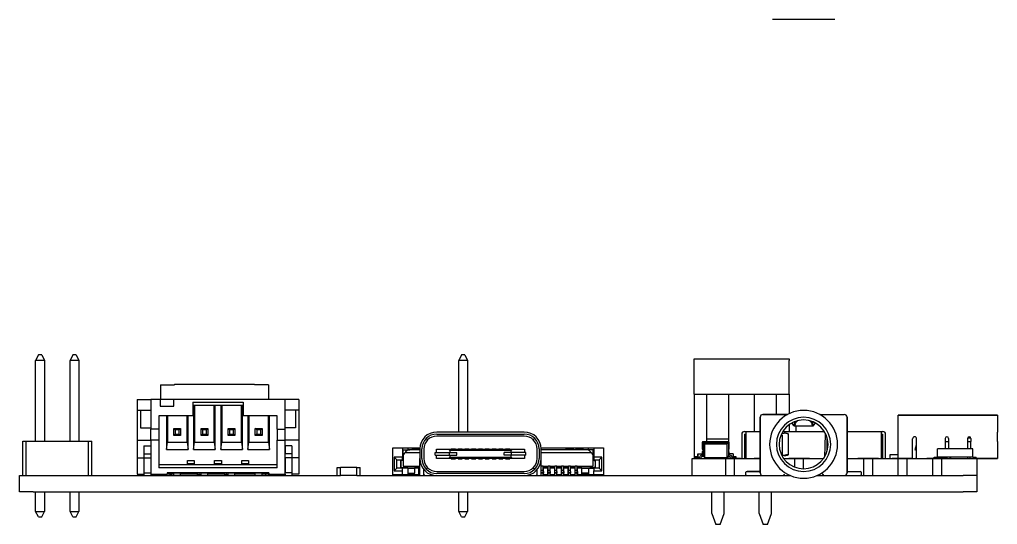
# Model space of a CAD drawing. Header units: millimetres. Extents: x 413 to 674, y 406 to 509.
# Drawn here: x 424.6 to 496.6, y 406.4 to 443.6 of the extents above; entities that cross this region are included whole.
import ezdxf

# ---------------------------------------------------------------- set-up
doc = ezdxf.new("R2010")
doc.units = ezdxf.units.MM

msp = doc.modelspace()

# ---------------------------------------------------------------- linework, layer by layer
for p, q in [((484.614, 443.635), (480.014, 443.635)), ((425.95, 418.929), (425.75, 418.529)), ((425.75, 412.579), (425.75, 418.529)), ((426.4, 418.529), (425.75, 418.529)), ((426.2, 418.929), (425.95, 418.929)), ((426.2, 418.929), (426.4, 418.529)), ((426.4, 418.529), (426.4, 412.579)), ((428.49, 418.929), (428.29, 418.529)), ((428.29, 412.579), (428.29, 418.529)), ((428.94, 418.529), (428.29, 418.529)), ((428.74, 418.929), (428.49, 418.929)), ((428.74, 418.929), (428.94, 418.529)), ((428.94, 418.529), (428.94, 412.579)), ((457.121, 418.929), (456.921, 418.529)), ((457.571, 418.529), (456.921, 418.529)), ((456.921, 413.249), (456.921, 418.529)), ((457.371, 418.929), (457.121, 418.929)), ((457.371, 418.929), (457.571, 418.529)), ((457.571, 418.529), (457.571, 413.249)), ((474.254, 418.639), (481.254, 418.639)), ((474.254, 418.51), (474.254, 418.639)), ((474.254, 418.639), (481.254, 418.639)), ((474.254, 416.039), (474.254, 418.51)), ((481.254, 418.639), (481.254, 418.51)), ((481.254, 416.039), (481.254, 418.51)), ((434.957, 416.714), (435.982, 416.714)), ((434.957, 416.714), (434.957, 415.649)), ((435.982, 416.764), (441.882, 416.764)), ((435.982, 416.764), (435.982, 416.714)), ((441.882, 416.764), (441.882, 416.714)), ((442.907, 416.714), (441.882, 416.714)), ((442.907, 416.714), (442.907, 415.649)), ((433.23, 415.649), (434.23, 415.649)), ((433.23, 415.649), (433.23, 414.849)), ((434.93, 415.649), (434.23, 415.649)), ((434.23, 415.649), (434.23, 413.449)), ((435.93, 415.649), (434.93, 415.649)), ((434.93, 415.649), (434.93, 415.149)), ((444.13, 415.649), (435.93, 415.649)), ((435.93, 415.149), (435.93, 415.649)), ((445.13, 415.649), (444.13, 415.649)), ((444.13, 413.449), (444.13, 415.649)), ((445.13, 415.649), (445.13, 414.849)), ((474.254, 416.039), (474.254, 411.289)), ((474.254, 416.039), (475.19, 416.039)), ((475.19, 416.039), (476.817, 416.039)), ((475.19, 412.539), (475.19, 416.039)), ((476.817, 416.039), (478.69, 416.039)), ((476.817, 412.484), (476.817, 416.039)), ((478.69, 416.039), (480.317, 416.039)), ((478.69, 413.289), (478.69, 416.039)), ((480.317, 416.039), (481.254, 416.039)), ((480.317, 414.539), (480.317, 416.039)), ((481.254, 416.039), (481.254, 414.602)), ((434.93, 415.149), (435.93, 415.149)), ((437.33, 415.449), (437.33, 414.449)), ((437.33, 415.449), (441.03, 415.449)), ((441.03, 415.199), (437.33, 415.199)), ((437.38, 415.199), (437.38, 411.949)), ((437.452, 415.199), (437.452, 412.498)), ((438.907, 412.498), (438.907, 415.199)), ((438.98, 411.949), (438.98, 415.199)), ((439.38, 415.199), (439.38, 411.949)), ((439.452, 415.199), (439.452, 412.498)), ((440.907, 412.498), (440.907, 415.199)), ((440.98, 411.949), (440.98, 415.199)), ((441.03, 415.449), (441.03, 414.449)), ((433.23, 414.849), (433.23, 412.649)), ((433.23, 414.849), (434.23, 414.849)), ((433.48, 414.849), (433.48, 413.549)), ((434.83, 414.449), (434.83, 413.449)), ((437.33, 414.449), (434.83, 414.449)), ((435.38, 414.449), (435.38, 411.949)), ((435.452, 414.449), (435.452, 412.498)), ((436.907, 412.498), (436.907, 414.449)), ((436.98, 411.949), (436.98, 414.449)), ((443.53, 414.449), (441.03, 414.449)), ((441.38, 414.449), (441.38, 411.949)), ((441.452, 414.449), (441.452, 412.498)), ((442.907, 412.498), (442.907, 414.449)), ((442.98, 411.949), (442.98, 414.449)), ((443.53, 413.449), (443.53, 414.449)), ((445.13, 414.849), (444.13, 414.849)), ((444.88, 414.849), (444.88, 413.549)), ((445.13, 414.849), (445.13, 412.649)), ((479.114, 414.339), (479.114, 410.239)), ((479.114, 410.239), (479.114, 414.339)), ((481.127, 414.539), (479.314, 414.539)), ((479.314, 414.539), (481.127, 414.539)), ((483.502, 414.539), (485.314, 414.539)), ((485.514, 410.239), (485.514, 414.339)), ((485.514, 414.339), (485.514, 410.239)), ((489.292, 414.499), (496.592, 414.499)), ((496.592, 414.499), (489.292, 414.499)), ((489.292, 413.249), (489.292, 414.499)), ((496.592, 414.499), (496.592, 413.249)), ((433.48, 413.549), (434.23, 413.549)), ((434.23, 412.649), (434.23, 413.449)), ((434.83, 413.449), (434.23, 413.449)), ((434.83, 413.449), (434.83, 412.649)), ((435.93, 413.499), (436.43, 413.499)), ((436.03, 413.399), (435.93, 413.499)), ((435.93, 412.999), (435.93, 413.499)), ((436.43, 413.499), (436.33, 413.399)), ((436.43, 413.499), (436.43, 412.999)), ((437.93, 412.999), (437.93, 413.499)), ((438.03, 413.399), (437.93, 413.499)), ((437.93, 413.499), (438.43, 413.499)), ((438.43, 413.499), (438.33, 413.399)), ((438.43, 413.499), (438.43, 412.999)), ((439.93, 412.999), (439.93, 413.499)), ((440.03, 413.399), (439.93, 413.499)), ((439.93, 413.499), (440.43, 413.499)), ((440.43, 413.499), (440.33, 413.399)), ((440.43, 413.499), (440.43, 412.999)), ((441.93, 413.499), (442.43, 413.499)), ((442.03, 413.399), (441.93, 413.499)), ((441.93, 412.999), (441.93, 413.499)), ((442.43, 413.499), (442.33, 413.399)), ((442.43, 413.499), (442.43, 412.999)), ((443.53, 413.449), (443.53, 412.649)), ((443.53, 413.449), (444.13, 413.449)), ((444.88, 413.549), (444.13, 413.549)), ((444.13, 412.649), (444.13, 413.449)), ((481.254, 413.793), (481.254, 413.289)), ((481.439, 413.912), (481.553, 413.756)), ((481.626, 413.713), (483.003, 413.713)), ((481.659, 413.86), (481.673, 413.912)), ((481.754, 413.713), (481.754, 413.289)), ((482.956, 413.912), (483.008, 413.715)), ((483.009, 413.714), (483.008, 413.715)), ((483.076, 413.756), (483.189, 413.912)), ((436.03, 413.099), (435.93, 412.999)), ((436.43, 412.999), (435.93, 412.999)), ((436.33, 413.399), (436.03, 413.399)), ((436.03, 413.399), (436.03, 413.099)), ((436.03, 413.099), (436.33, 413.099)), ((436.33, 413.099), (436.33, 413.399)), ((436.43, 412.999), (436.33, 413.099)), ((438.03, 413.099), (437.93, 412.999)), ((438.43, 412.999), (437.93, 412.999)), ((438.03, 413.399), (438.03, 413.099)), ((438.33, 413.399), (438.03, 413.399)), ((438.03, 413.099), (438.33, 413.099)), ((438.33, 413.099), (438.33, 413.399)), ((438.43, 412.999), (438.33, 413.099)), ((440.03, 413.099), (439.93, 412.999)), ((440.43, 412.999), (439.93, 412.999)), ((440.03, 413.399), (440.03, 413.099)), ((440.33, 413.399), (440.03, 413.399)), ((440.03, 413.099), (440.33, 413.099)), ((440.33, 413.099), (440.33, 413.399)), ((440.43, 412.999), (440.33, 413.099)), ((442.03, 413.099), (441.93, 412.999)), ((442.43, 412.999), (441.93, 412.999)), ((442.03, 413.399), (442.03, 413.099)), ((442.33, 413.399), (442.03, 413.399)), ((442.03, 413.099), (442.33, 413.099)), ((442.33, 413.099), (442.33, 413.399)), ((442.43, 412.999), (442.33, 413.099)), ((454.623, 412.67), (454.517, 412.777)), ((461.735, 413.249), (455.295, 413.249)), ((455.295, 413.099), (461.735, 413.099)), ((461.735, 412.949), (455.295, 412.949)), ((461.735, 412.949), (455.295, 412.949)), ((462.513, 412.777), (462.407, 412.67)), ((475.19, 412.739), (476.817, 412.739)), ((477.755, 413.089), (477.755, 411.289)), ((477.955, 413.289), (478.055, 413.289)), ((477.955, 413.089), (478.055, 413.089)), ((477.955, 413.089), (477.955, 411.289)), ((478.055, 413.289), (479.114, 413.289)), ((478.055, 413.289), (479.114, 413.289)), ((478.055, 413.289), (478.055, 413.089)), ((478.055, 413.089), (478.055, 411.289)), ((480.705, 413.039), (480.656, 413.039)), ((480.755, 411.489), (480.755, 412.989)), ((480.786, 413.289), (483.843, 413.289)), ((480.786, 413.289), (483.843, 413.289)), ((481.214, 411.622), (481.214, 413.055)), ((484.039, 411.827), (484.046, 412.829)), ((485.514, 413.289), (488.055, 413.289)), ((485.514, 413.289), (488.055, 413.289)), ((488.055, 413.289), (488.155, 413.289)), ((488.055, 413.089), (488.055, 413.289)), ((488.055, 413.089), (488.155, 413.089)), ((488.055, 411.289), (488.055, 413.089)), ((488.155, 411.289), (488.155, 413.089)), ((488.355, 411.289), (488.355, 413.089)), ((489.292, 411.289), (489.292, 413.249)), ((490.342, 411.289), (490.342, 412.744)), ((490.642, 412.539), (490.642, 412.744)), ((492.742, 412.769), (492.742, 412.539)), ((492.992, 412.769), (492.992, 412.019)), ((494.392, 412.769), (494.392, 412.019)), ((494.64, 412.794), (494.395, 412.794)), ((494.642, 412.769), (494.642, 412.539)), ((496.592, 412.539), (496.592, 413.249)), ((424.805, 412.579), (425.059, 412.579)), ((424.805, 410.293), (424.805, 412.579)), ((425.059, 412.579), (429.631, 412.579)), ((425.059, 410.039), (425.059, 412.579)), ((429.631, 412.579), (429.885, 412.579)), ((429.631, 410.039), (429.631, 412.579)), ((429.885, 410.293), (429.885, 412.579)), ((433.23, 412.649), (434.23, 412.649)), ((433.23, 412.649), (433.23, 411.349)), ((433.73, 412.239), (433.73, 411.639)), ((433.73, 412.239), (434.23, 412.239)), ((434.83, 412.649), (434.23, 412.649)), ((434.23, 412.649), (434.23, 410.149)), ((434.23, 412.239), (434.23, 411.639)), ((434.83, 412.649), (434.83, 410.599)), ((435.38, 411.949), (435.452, 412.498)), ((435.452, 412.498), (436.907, 412.498)), ((436.907, 412.498), (436.98, 411.949)), ((437.38, 411.949), (437.452, 412.498)), ((437.452, 412.498), (438.907, 412.498)), ((438.907, 412.498), (438.98, 411.949)), ((439.38, 411.949), (439.452, 412.498)), ((439.452, 412.498), (440.907, 412.498)), ((440.907, 412.498), (440.98, 411.949)), ((441.38, 411.949), (441.452, 412.498)), ((441.452, 412.498), (442.907, 412.498)), ((442.907, 412.498), (442.98, 411.949)), ((443.53, 410.599), (443.53, 412.649)), ((443.53, 412.649), (444.13, 412.649)), ((445.13, 412.649), (444.13, 412.649)), ((444.13, 410.149), (444.13, 412.649)), ((444.13, 412.239), (444.13, 411.639)), ((444.63, 412.239), (444.13, 412.239)), ((444.63, 412.239), (444.63, 411.639)), ((445.13, 412.649), (445.13, 411.349)), ((452.065, 410.089), (452.065, 412.089)), ((452.065, 412.089), (452.765, 412.089)), ((452.765, 412.089), (453.165, 412.089)), ((452.765, 412.089), (452.765, 411.389)), ((453.165, 412.089), (453.265, 412.089)), ((453.165, 412.089), (453.165, 411.939)), ((453.265, 412.089), (453.465, 412.089)), ((453.465, 412.089), (453.565, 412.089)), ((453.565, 412.089), (453.665, 412.089)), ((453.565, 412.089), (453.565, 411.969)), ((453.665, 412.089), (454.049, 412.089)), ((454.045, 411.999), (454.045, 411.289)), ((454.195, 411.289), (454.195, 411.999)), ((454.345, 411.999), (454.345, 411.289)), ((454.345, 411.999), (454.345, 411.289)), ((456.365, 412.019), (456.665, 412.019)), ((456.365, 412.019), (456.365, 411.994)), ((456.665, 412.019), (456.665, 411.994)), ((456.865, 412.019), (457.165, 412.019)), ((456.865, 412.019), (456.865, 411.994)), ((457.165, 412.019), (457.165, 411.994)), ((457.365, 412.019), (457.665, 412.019)), ((457.365, 412.019), (457.365, 411.994)), ((457.665, 412.019), (457.665, 411.994)), ((457.865, 412.019), (458.165, 412.019)), ((457.865, 412.019), (457.865, 411.994)), ((458.165, 412.019), (458.165, 411.994)), ((458.365, 412.019), (458.665, 412.019)), ((458.365, 412.019), (458.365, 411.994)), ((458.665, 412.019), (458.665, 411.994)), ((458.865, 412.019), (459.165, 412.019)), ((458.865, 412.019), (458.865, 411.994)), ((459.165, 412.019), (459.165, 411.994)), ((459.365, 412.019), (459.665, 412.019)), ((459.365, 412.019), (459.365, 411.994)), ((459.665, 412.019), (459.665, 411.994)), ((459.865, 412.019), (460.165, 412.019)), ((459.865, 412.019), (459.865, 411.994)), ((460.165, 412.019), (460.165, 411.994)), ((460.365, 412.019), (460.665, 412.019)), ((460.365, 412.019), (460.365, 411.994)), ((460.665, 412.019), (460.665, 411.994)), ((462.685, 411.289), (462.685, 411.999)), ((462.685, 411.289), (462.685, 411.999)), ((462.835, 411.999), (462.835, 411.289)), ((462.982, 412.089), (465.965, 412.089)), ((462.985, 411.289), (462.985, 411.999)), ((465.965, 412.089), (466.065, 412.089)), ((466.065, 412.089), (466.065, 411.969)), ((466.065, 412.089), (466.165, 412.089)), ((466.065, 411.969), (466.065, 412.089)), ((466.165, 412.089), (466.365, 412.089)), ((466.365, 412.089), (466.465, 412.089)), ((466.465, 412.089), (466.865, 412.089)), ((466.465, 411.939), (466.465, 412.089)), ((466.865, 412.089), (466.865, 411.389)), ((466.865, 412.089), (467.565, 412.089)), ((467.565, 412.089), (467.565, 410.089)), ((474.902, 412.539), (474.832, 412.469)), ((474.832, 412.469), (474.832, 412.009)), ((474.832, 412.469), (476.832, 412.469)), ((474.832, 412.009), (474.902, 411.939)), ((474.937, 412.009), (474.832, 412.009)), ((474.902, 412.539), (476.762, 412.539)), ((474.987, 412.429), (474.937, 412.379)), ((474.937, 412.379), (474.937, 411.439)), ((476.737, 412.429), (474.987, 412.429)), ((475.037, 412.379), (474.987, 412.429)), ((475.037, 412.379), (476.687, 412.379)), ((475.037, 411.339), (475.037, 412.379)), ((476.687, 412.379), (476.737, 412.429)), ((476.687, 411.339), (476.687, 412.379)), ((476.787, 412.379), (476.737, 412.429)), ((476.832, 412.469), (476.762, 412.539)), ((476.787, 412.379), (476.787, 411.439)), ((476.787, 411.964), (476.832, 412.009)), ((476.832, 412.009), (476.787, 412.009)), ((476.832, 412.009), (476.832, 412.469)), ((490.642, 411.622), (490.642, 412.539)), ((492.175, 411.389), (492.175, 412.019)), ((494.775, 412.019), (492.175, 412.019)), ((492.742, 412.544), (492.992, 412.544)), ((492.742, 412.539), (492.742, 412.019)), ((492.992, 412.519), (492.742, 412.519)), ((494.392, 412.544), (494.642, 412.544)), ((494.642, 412.519), (494.392, 412.519)), ((494.642, 412.019), (494.642, 412.539)), ((494.775, 411.389), (494.775, 412.019)), ((496.592, 412.539), (496.592, 411.289)), ((433.23, 411.349), (433.23, 410.149)), ((433.23, 411.349), (433.73, 411.349)), ((433.73, 411.639), (433.73, 411.339)), ((433.73, 411.639), (434.23, 411.639)), ((433.73, 411.339), (433.73, 410.239)), ((433.73, 411.339), (434.23, 411.339)), ((434.23, 411.339), (434.23, 410.239)), ((435.38, 411.949), (436.98, 411.949)), ((437.38, 411.949), (438.98, 411.949)), ((439.38, 411.949), (440.98, 411.949)), ((441.38, 411.949), (442.98, 411.949)), ((444.63, 411.639), (444.13, 411.639)), ((444.13, 411.339), (444.13, 410.239)), ((444.63, 411.339), (444.13, 411.339)), ((444.63, 411.639), (444.63, 411.339)), ((445.13, 411.349), (444.63, 411.349)), ((444.63, 411.339), (444.63, 410.239)), ((445.13, 411.349), (445.13, 410.149)), ((452.365, 411.189), (452.165, 411.389)), ((452.165, 411.389), (452.165, 410.389)), ((452.765, 411.389), (452.165, 411.389)), ((452.815, 411.639), (452.765, 411.639)), ((452.765, 411.189), (452.765, 411.389)), ((452.815, 411.47), (452.815, 411.939)), ((452.815, 411.939), (453.315, 411.939)), ((452.815, 411.47), (452.815, 410.739)), ((454.045, 411.709), (452.946, 411.709)), ((454.045, 411.939), (453.315, 411.939)), ((453.715, 411.969), (453.449, 411.969)), ((453.449, 411.939), (453.449, 411.969)), ((453.849, 411.969), (453.715, 411.969)), ((453.715, 411.939), (453.715, 411.969)), ((454.045, 411.969), (453.849, 411.969)), ((453.849, 411.939), (453.849, 411.969)), ((454.045, 410.039), (454.045, 411.289)), ((455.165, 411.744), (456.224, 411.744)), ((455.165, 411.544), (455.165, 411.744)), ((455.165, 411.544), (456.224, 411.544)), ((455.265, 411.744), (455.265, 411.994)), ((455.265, 411.994), (456.165, 411.994)), ((455.265, 411.294), (455.265, 411.544)), ((456.165, 411.294), (455.265, 411.294)), ((456.165, 411.994), (460.865, 411.994)), ((456.265, 411.894), (456.165, 411.994)), ((456.165, 411.294), (456.265, 411.394)), ((460.865, 411.294), (456.165, 411.294)), ((456.224, 411.744), (456.765, 411.744)), ((456.224, 411.544), (456.224, 411.744)), ((456.224, 411.544), (456.765, 411.544)), ((456.265, 411.894), (456.265, 411.744)), ((460.765, 411.894), (456.265, 411.894)), ((456.265, 411.544), (456.265, 411.394)), ((456.265, 411.394), (460.765, 411.394)), ((456.365, 411.294), (456.365, 411.269)), ((456.665, 411.294), (456.665, 411.269)), ((456.765, 411.544), (456.765, 411.744)), ((456.865, 411.294), (456.865, 411.269)), ((457.165, 411.294), (457.165, 411.269)), ((457.365, 411.294), (457.365, 411.269)), ((457.665, 411.294), (457.665, 411.269)), ((457.865, 411.294), (457.865, 411.269)), ((458.165, 411.294), (458.165, 411.269)), ((458.365, 411.294), (458.365, 411.269)), ((458.665, 411.294), (458.665, 411.269)), ((458.865, 411.294), (458.865, 411.269)), ((459.165, 411.294), (459.165, 411.269)), ((459.365, 411.294), (459.365, 411.269)), ((459.665, 411.294), (459.665, 411.269)), ((459.865, 411.294), (459.865, 411.269)), ((460.165, 411.294), (460.165, 411.269)), ((460.807, 411.744), (460.265, 411.744)), ((460.265, 411.544), (460.265, 411.744)), ((460.807, 411.544), (460.265, 411.544)), ((460.365, 411.294), (460.365, 411.269)), ((460.665, 411.294), (460.665, 411.269)), ((460.865, 411.994), (460.765, 411.894)), ((460.765, 411.744), (460.765, 411.894)), ((460.765, 411.394), (460.765, 411.544)), ((460.765, 411.394), (460.865, 411.294)), ((461.865, 411.744), (460.807, 411.744)), ((460.807, 411.544), (460.807, 411.744)), ((461.865, 411.544), (460.807, 411.544)), ((460.865, 411.994), (461.765, 411.994)), ((461.765, 411.294), (460.865, 411.294)), ((461.765, 411.994), (461.765, 411.744)), ((461.765, 411.544), (461.765, 411.294)), ((461.865, 411.544), (461.865, 411.744)), ((466.315, 411.939), (462.985, 411.939)), ((466.684, 411.709), (462.985, 411.709)), ((462.985, 410.039), (462.985, 411.289)), ((464.799, 411.969), (464.782, 411.969)), ((464.782, 411.939), (464.782, 411.969)), ((464.815, 411.969), (464.799, 411.969)), ((464.799, 411.939), (464.799, 411.969)), ((464.849, 411.969), (464.815, 411.969)), ((464.815, 411.939), (464.815, 411.969)), ((464.899, 411.969), (464.849, 411.969)), ((464.849, 411.939), (464.849, 411.969)), ((464.982, 411.969), (464.899, 411.969)), ((464.899, 411.939), (464.899, 411.969)), ((465.082, 411.969), (464.982, 411.969)), ((464.982, 411.939), (464.982, 411.969)), ((465.182, 411.969), (465.082, 411.969)), ((465.082, 411.939), (465.082, 411.969)), ((465.265, 411.969), (465.182, 411.969)), ((465.182, 411.939), (465.182, 411.969)), ((465.315, 411.969), (465.265, 411.969)), ((465.265, 411.939), (465.265, 411.969)), ((465.349, 411.969), (465.315, 411.969)), ((465.315, 411.939), (465.315, 411.969)), ((465.365, 411.969), (465.349, 411.969)), ((465.349, 411.939), (465.349, 411.969)), ((465.382, 411.969), (465.365, 411.969)), ((465.365, 411.939), (465.365, 411.969)), ((465.382, 411.939), (465.382, 411.969)), ((465.532, 411.969), (465.515, 411.969)), ((465.515, 411.939), (465.515, 411.969)), ((465.599, 411.969), (465.532, 411.969)), ((465.532, 411.939), (465.532, 411.969)), ((465.665, 411.969), (465.599, 411.969)), ((465.599, 411.939), (465.599, 411.969)), ((465.765, 411.969), (465.665, 411.969)), ((465.665, 411.939), (465.665, 411.969)), ((465.832, 411.969), (465.765, 411.969)), ((465.765, 411.939), (465.765, 411.969)), ((465.949, 411.969), (465.832, 411.969)), ((465.832, 411.939), (465.832, 411.969)), ((466.015, 411.969), (465.949, 411.969)), ((465.949, 411.939), (465.949, 411.969)), ((466.082, 411.969), (466.015, 411.969)), ((466.015, 411.939), (466.015, 411.969)), ((466.099, 411.969), (466.082, 411.969)), ((466.082, 411.939), (466.082, 411.969)), ((466.115, 411.969), (466.099, 411.969)), ((466.099, 411.939), (466.099, 411.969)), ((466.115, 411.939), (466.115, 411.969)), ((466.815, 411.939), (466.315, 411.939)), ((466.815, 411.47), (466.815, 411.939)), ((466.815, 411.639), (466.865, 411.639)), ((466.815, 410.739), (466.815, 411.47)), ((466.865, 411.389), (466.865, 411.189)), ((467.465, 411.389), (466.865, 411.389)), ((467.465, 411.389), (467.265, 411.189)), ((467.465, 410.389), (467.465, 411.389)), ((474.11, 411.289), (476.015, 411.289)), ((474.11, 410.039), (474.11, 411.289)), ((474.332, 411.439), (474.532, 411.439)), ((474.332, 411.439), (474.332, 411.289)), ((474.377, 411.389), (474.637, 411.389)), ((474.377, 411.289), (474.377, 411.389)), ((474.532, 411.389), (474.532, 411.639)), ((474.532, 411.639), (474.932, 411.639)), ((474.532, 411.639), (474.532, 411.439)), ((474.532, 411.439), (474.532, 411.389)), ((474.681, 411.415), (474.704, 411.459)), ((474.712, 411.309), (474.932, 411.309)), ((474.793, 411.412), (474.769, 411.368)), ((474.782, 411.309), (474.782, 411.289)), ((474.902, 411.849), (474.832, 411.779)), ((474.832, 411.779), (474.832, 411.639)), ((474.832, 411.779), (474.937, 411.779)), ((474.837, 411.539), (474.937, 411.539)), ((474.937, 411.439), (474.837, 411.439)), ((474.861, 411.309), (474.861, 411.289)), ((474.902, 411.939), (474.902, 411.849)), ((474.937, 411.939), (474.902, 411.939)), ((474.902, 411.849), (474.937, 411.849)), ((474.932, 411.639), (474.937, 411.639)), ((474.932, 411.309), (476.732, 411.309)), ((474.937, 411.439), (475.017, 411.439)), ((475.017, 411.439), (475.017, 411.339)), ((475.017, 411.339), (475.037, 411.339)), ((476.687, 411.339), (475.037, 411.339)), ((475.19, 411.289), (475.19, 411.309)), ((475.407, 411.309), (475.407, 411.289)), ((476.015, 411.289), (476.142, 411.289)), ((477.666, 411.289), (476.142, 411.289)), ((476.142, 411.279), (476.142, 411.289)), ((476.587, 411.279), (476.142, 411.279)), ((476.257, 411.289), (476.257, 411.309)), ((477.222, 411.279), (476.587, 411.279)), ((476.587, 410.049), (476.587, 411.279)), ((476.59, 411.309), (476.59, 411.289)), ((476.707, 411.339), (476.687, 411.339)), ((476.707, 411.439), (476.707, 411.339)), ((476.787, 411.439), (476.707, 411.439)), ((477.012, 411.309), (476.732, 411.309)), ((476.832, 411.779), (476.787, 411.824)), ((476.787, 411.779), (476.832, 411.779)), ((477.132, 411.639), (476.787, 411.639)), ((476.887, 411.539), (476.787, 411.539)), ((476.787, 411.439), (476.887, 411.439)), ((476.803, 411.309), (476.803, 411.289)), ((476.817, 411.794), (476.817, 411.994)), ((476.832, 411.639), (476.832, 411.779)), ((476.882, 411.309), (476.882, 411.289)), ((476.931, 411.412), (476.954, 411.368)), ((477.043, 411.415), (477.019, 411.459)), ((477.347, 411.389), (477.087, 411.389)), ((477.132, 411.639), (477.132, 411.389)), ((477.132, 411.639), (477.132, 411.439)), ((477.132, 411.439), (477.332, 411.439)), ((477.132, 411.439), (477.132, 411.389)), ((477.666, 411.279), (477.222, 411.279)), ((477.222, 410.049), (477.222, 411.279)), ((477.332, 411.439), (477.332, 411.389)), ((477.347, 411.289), (477.347, 411.389)), ((477.666, 411.289), (478.682, 411.289)), ((477.666, 411.289), (477.666, 411.279)), ((479.114, 411.289), (478.682, 411.289)), ((478.682, 411.279), (478.682, 411.289)), ((479.114, 411.279), (478.682, 411.279)), ((480.852, 411.289), (481.222, 411.289)), ((482.746, 411.289), (481.222, 411.289)), ((481.222, 411.279), (481.222, 411.289)), ((481.667, 411.279), (481.222, 411.279)), ((482.302, 411.279), (481.667, 411.279)), ((481.667, 410.659), (481.667, 411.279)), ((482.746, 411.279), (482.302, 411.279)), ((482.302, 410.539), (482.302, 411.279)), ((482.746, 411.289), (483.762, 411.289)), ((482.746, 411.289), (482.746, 411.279)), ((483.776, 411.289), (483.762, 411.289)), ((483.762, 411.279), (483.762, 411.289)), ((483.769, 411.279), (483.762, 411.279)), ((485.514, 411.289), (486.302, 411.289)), ((487.826, 411.289), (486.302, 411.289)), ((486.302, 411.279), (486.302, 411.289)), ((486.747, 411.279), (486.302, 411.279)), ((487.382, 411.279), (486.747, 411.279)), ((486.747, 410.049), (486.747, 411.279)), ((487.826, 411.279), (487.382, 411.279)), ((487.382, 411.279), (487.382, 410.049)), ((487.826, 411.289), (488.842, 411.289)), ((487.826, 411.289), (487.826, 411.279)), ((488.692, 411.589), (489.292, 411.589)), ((488.692, 411.289), (488.692, 411.589)), ((490.366, 411.289), (488.842, 411.289)), ((488.842, 411.279), (488.842, 411.289)), ((489.287, 411.279), (488.842, 411.279)), ((489.922, 411.279), (489.287, 411.279)), ((489.287, 410.049), (489.287, 411.279)), ((490.366, 411.279), (489.922, 411.279)), ((489.922, 411.279), (489.922, 410.049)), ((490.366, 411.289), (491.382, 411.289)), ((490.366, 411.289), (490.366, 411.279)), ((490.642, 411.389), (490.642, 411.679)), ((490.642, 411.389), (490.642, 411.622)), ((490.642, 411.289), (490.642, 411.389)), ((492.906, 411.289), (491.382, 411.289)), ((491.382, 411.279), (491.382, 411.289)), ((491.827, 411.279), (491.382, 411.279)), ((492.462, 411.279), (491.827, 411.279)), ((491.827, 410.049), (491.827, 411.279)), ((491.93, 411.289), (491.93, 411.389)), ((491.93, 411.389), (492.175, 411.389)), ((494.775, 411.389), (492.175, 411.389)), ((492.37, 411.289), (492.37, 411.389)), ((492.906, 411.279), (492.462, 411.279)), ((492.462, 411.279), (492.462, 410.049)), ((492.742, 411.389), (492.742, 411.289)), ((492.906, 411.289), (493.16, 411.289)), ((492.906, 411.289), (492.906, 411.279)), ((493.16, 411.289), (495.065, 411.289)), ((494.392, 411.389), (494.392, 411.289)), ((494.58, 411.289), (494.58, 411.389)), ((494.775, 411.389), (495.02, 411.389)), ((495.02, 411.289), (495.02, 411.389)), ((495.065, 411.289), (495.065, 410.039)), ((496.592, 411.289), (495.065, 411.289)), ((495.065, 411.289), (495.065, 410.039)), ((495.065, 411.289), (496.592, 411.289)), ((434.83, 410.849), (443.53, 410.849)), ((443.53, 410.599), (434.83, 410.599)), ((436.93, 410.899), (436.93, 411.149)), ((436.93, 411.149), (437.43, 411.149)), ((436.93, 410.899), (436.93, 410.849)), ((437.43, 410.899), (436.93, 410.899)), ((437.43, 411.149), (437.43, 410.899)), ((437.43, 410.899), (437.43, 410.849)), ((438.93, 410.899), (438.93, 411.149)), ((438.93, 411.149), (439.43, 411.149)), ((438.93, 410.899), (438.93, 410.849)), ((439.43, 410.899), (438.93, 410.899)), ((439.43, 411.149), (439.43, 410.899)), ((439.43, 410.899), (439.43, 410.849)), ((440.93, 410.899), (440.93, 411.149)), ((440.93, 411.149), (441.43, 411.149)), ((440.93, 410.899), (440.93, 410.849)), ((441.43, 410.899), (440.93, 410.899)), ((441.43, 411.149), (441.43, 410.899)), ((441.43, 410.899), (441.43, 410.849)), ((447.949, 410.639), (448.199, 410.639)), ((447.949, 410.039), (447.949, 410.639)), ((448.799, 410.639), (448.199, 410.639)), ((448.199, 410.039), (448.199, 410.639)), ((449.399, 410.639), (448.799, 410.639)), ((449.399, 410.639), (449.649, 410.639)), ((449.399, 410.039), (449.399, 410.639)), ((449.649, 410.039), (449.649, 410.639)), ((452.365, 410.589), (452.165, 410.389)), ((452.365, 411.189), (452.765, 411.189)), ((452.365, 410.589), (452.365, 411.189)), ((452.765, 410.589), (452.365, 410.589)), ((452.646, 410.589), (452.646, 411.189)), ((452.815, 411.139), (452.658, 411.139)), ((452.658, 410.639), (453.015, 410.639)), ((452.695, 411.189), (452.695, 411.139)), ((452.695, 410.639), (452.695, 410.589)), ((452.765, 410.389), (452.765, 410.589)), ((453.165, 410.579), (452.765, 410.579)), ((452.815, 410.739), (453.99, 410.739)), ((453.015, 410.639), (453.015, 410.739)), ((453.015, 410.714), (453.99, 410.714)), ((453.165, 410.579), (453.65, 410.579)), ((453.165, 410.579), (453.165, 410.219)), ((453.98, 410.579), (453.65, 410.579)), ((453.65, 410.579), (453.65, 410.219)), ((453.98, 410.579), (453.98, 410.714)), ((453.98, 410.339), (453.98, 410.579)), ((453.99, 410.419), (453.99, 410.739)), ((454.045, 410.739), (453.99, 410.739)), ((454.623, 410.617), (454.517, 410.511)), ((456.365, 411.269), (456.665, 411.269)), ((456.865, 411.269), (457.165, 411.269)), ((457.365, 411.269), (457.665, 411.269)), ((457.865, 411.269), (458.165, 411.269)), ((458.365, 411.269), (458.665, 411.269)), ((458.865, 411.269), (459.165, 411.269)), ((459.365, 411.269), (459.665, 411.269)), ((459.865, 411.269), (460.165, 411.269)), ((460.365, 411.269), (460.665, 411.269)), ((462.407, 410.617), (462.513, 410.511)), ((462.985, 410.739), (462.99, 410.739)), ((462.985, 410.714), (462.99, 410.714)), ((462.99, 410.419), (462.99, 410.739)), ((463.14, 410.739), (462.99, 410.739)), ((463.14, 410.419), (463.14, 410.739)), ((463.14, 410.739), (463.49, 410.739)), ((463.14, 410.714), (463.49, 410.714)), ((463.15, 410.579), (463.15, 410.714)), ((463.48, 410.579), (463.15, 410.579)), ((463.15, 410.339), (463.15, 410.579)), ((463.48, 410.579), (463.48, 410.714)), ((463.48, 410.339), (463.48, 410.579)), ((463.49, 410.419), (463.49, 410.739)), ((463.64, 410.739), (463.49, 410.739)), ((463.64, 410.419), (463.64, 410.739)), ((463.64, 410.739), (463.99, 410.739)), ((463.64, 410.714), (463.99, 410.714)), ((463.65, 410.579), (463.65, 410.714)), ((463.98, 410.579), (463.65, 410.579)), ((463.65, 410.339), (463.65, 410.579)), ((463.98, 410.579), (463.98, 410.714)), ((463.98, 410.339), (463.98, 410.579)), ((463.99, 410.419), (463.99, 410.739)), ((464.14, 410.739), (463.99, 410.739)), ((464.14, 410.419), (464.14, 410.739)), ((464.14, 410.739), (464.49, 410.739)), ((464.14, 410.714), (464.49, 410.714)), ((464.15, 410.579), (464.15, 410.714)), ((464.48, 410.579), (464.15, 410.579)), ((464.15, 410.339), (464.15, 410.579)), ((464.48, 410.579), (464.48, 410.714)), ((464.48, 410.339), (464.48, 410.579)), ((464.49, 410.419), (464.49, 410.739)), ((464.64, 410.739), (464.49, 410.739)), ((464.64, 410.419), (464.64, 410.739)), ((464.64, 410.739), (464.99, 410.739)), ((464.64, 410.714), (464.99, 410.714)), ((464.65, 410.579), (464.65, 410.714)), ((464.98, 410.579), (464.65, 410.579)), ((464.65, 410.339), (464.65, 410.579)), ((464.98, 410.579), (464.98, 410.714)), ((464.98, 410.339), (464.98, 410.579)), ((464.99, 410.419), (464.99, 410.739)), ((465.14, 410.739), (464.99, 410.739)), ((465.14, 410.739), (465.49, 410.739)), ((465.14, 410.419), (465.14, 410.739)), ((465.14, 410.714), (465.49, 410.714)), ((465.15, 410.579), (465.15, 410.714)), ((465.48, 410.579), (465.15, 410.579)), ((465.15, 410.339), (465.15, 410.579)), ((465.48, 410.579), (465.48, 410.714)), ((465.48, 410.339), (465.48, 410.579)), ((465.49, 410.419), (465.49, 410.739)), ((465.64, 410.739), (465.49, 410.739)), ((465.64, 410.419), (465.64, 410.739)), ((465.64, 410.739), (466.815, 410.739)), ((465.64, 410.714), (466.615, 410.714)), ((465.65, 410.579), (465.65, 410.714)), ((465.98, 410.579), (465.65, 410.579)), ((465.65, 410.339), (465.65, 410.579)), ((465.98, 410.579), (466.465, 410.579)), ((465.98, 410.219), (465.98, 410.579)), ((466.465, 410.579), (466.865, 410.579)), ((466.465, 410.579), (466.465, 410.219)), ((466.615, 410.639), (466.615, 410.739)), ((466.615, 410.639), (466.972, 410.639)), ((466.972, 411.139), (466.815, 411.139)), ((466.865, 411.189), (467.265, 411.189)), ((466.865, 410.589), (466.865, 410.389)), ((467.265, 410.589), (466.865, 410.589)), ((466.935, 411.189), (466.935, 411.139)), ((466.935, 410.639), (466.935, 410.589)), ((466.985, 410.589), (466.985, 411.189)), ((467.265, 411.189), (467.265, 410.589)), ((467.465, 410.389), (467.265, 410.589)), ((424.565, 408.839), (424.565, 410.039)), ((424.565, 410.039), (425.565, 410.039)), ((424.565, 408.839), (424.565, 410.039)), ((424.805, 410.039), (424.805, 410.293)), ((425.565, 410.039), (448.199, 410.039)), ((429.885, 410.039), (429.885, 410.293)), ((433.23, 410.149), (433.73, 410.149)), ((433.73, 410.239), (433.73, 410.039)), ((433.73, 410.239), (434.23, 410.239)), ((434.23, 410.149), (435.43, 410.149)), ((434.23, 410.149), (434.23, 410.039)), ((434.957, 410.039), (434.957, 410.149)), ((435.157, 410.149), (435.157, 410.039)), ((435.43, 410.249), (435.43, 410.149)), ((442.93, 410.249), (435.43, 410.249)), ((435.43, 410.164), (435.93, 410.164)), ((435.93, 410.058), (435.93, 410.198)), ((435.93, 410.058), (436.43, 410.058)), ((436.43, 410.058), (436.43, 410.199)), ((436.43, 410.164), (436.957, 410.164)), ((436.957, 410.164), (437.042, 410.249)), ((436.957, 410.164), (437.682, 410.164)), ((437.682, 410.039), (437.682, 410.249)), ((437.782, 410.139), (437.682, 410.039)), ((437.782, 410.249), (437.782, 410.139)), ((437.782, 410.139), (437.93, 410.139)), ((437.93, 410.058), (437.93, 410.198)), ((437.93, 410.058), (438.43, 410.058)), ((438.182, 410.039), (438.162, 410.058)), ((438.182, 410.058), (438.182, 410.039)), ((438.43, 410.058), (438.43, 410.199)), ((438.43, 410.164), (439.682, 410.164)), ((439.682, 410.039), (439.682, 410.249)), ((439.782, 410.139), (439.682, 410.039)), ((439.782, 410.249), (439.782, 410.139)), ((439.782, 410.139), (439.93, 410.139)), ((439.93, 410.058), (439.93, 410.198)), ((439.93, 410.058), (440.43, 410.058)), ((440.182, 410.039), (440.162, 410.058)), ((440.182, 410.058), (440.182, 410.039)), ((440.43, 410.058), (440.43, 410.199)), ((440.43, 410.164), (440.907, 410.164)), ((440.822, 410.249), (440.907, 410.164)), ((440.907, 410.164), (441.93, 410.164)), ((441.93, 410.058), (441.93, 410.198)), ((441.93, 410.058), (442.43, 410.058)), ((442.43, 410.058), (442.43, 410.199)), ((442.43, 410.164), (442.907, 410.164)), ((442.707, 410.039), (442.707, 410.164)), ((442.907, 410.249), (442.907, 410.164)), ((442.907, 410.164), (442.907, 410.039)), ((442.93, 410.249), (442.93, 410.149)), ((442.93, 410.149), (444.13, 410.149)), ((444.63, 410.239), (444.13, 410.239)), ((444.13, 410.149), (444.13, 410.039)), ((444.63, 410.239), (444.63, 410.039)), ((445.13, 410.149), (444.63, 410.149)), ((448.799, 410.039), (448.199, 410.039)), ((449.399, 410.039), (448.799, 410.039)), ((449.399, 410.039), (455.295, 410.039)), ((452.765, 410.089), (452.065, 410.089)), ((452.155, 410.039), (452.155, 410.089)), ((452.165, 410.389), (452.765, 410.389)), ((452.705, 410.089), (452.705, 410.039)), ((452.705, 410.039), (452.705, 410.089)), ((452.765, 410.089), (452.765, 410.389)), ((453.165, 410.089), (452.765, 410.089)), ((453.165, 410.219), (453.165, 410.146)), ((453.165, 410.219), (453.65, 410.219)), ((453.165, 410.146), (453.165, 410.089)), ((453.165, 410.146), (453.65, 410.146)), ((453.65, 410.089), (453.165, 410.089)), ((453.65, 410.089), (453.65, 410.219)), ((453.98, 410.089), (453.65, 410.089)), ((453.98, 410.539), (453.99, 410.539)), ((453.99, 410.339), (453.98, 410.339)), ((453.98, 410.219), (453.98, 410.339)), ((453.99, 410.219), (453.98, 410.219)), ((453.98, 410.089), (453.98, 410.219)), ((453.98, 410.146), (453.99, 410.146)), ((453.99, 410.089), (453.98, 410.089)), ((453.99, 410.239), (453.99, 410.419)), ((454.045, 410.419), (453.99, 410.419)), ((453.99, 410.239), (454.045, 410.239)), ((453.99, 410.214), (453.99, 410.239)), ((454.045, 410.239), (453.99, 410.239)), ((453.99, 410.114), (453.99, 410.214)), ((453.99, 410.039), (453.99, 410.114)), ((454.345, 410.039), (454.345, 410.476)), ((454.359, 410.089), (454.345, 410.089)), ((455.295, 410.339), (461.735, 410.339)), ((455.295, 410.339), (461.735, 410.339)), ((461.735, 410.189), (455.295, 410.189)), ((455.295, 410.039), (461.735, 410.039)), ((461.734, 410.039), (481.334, 410.039)), ((462.64, 410.039), (462.64, 410.055)), ((462.685, 410.089), (462.672, 410.089)), ((462.685, 410.039), (462.685, 410.476)), ((462.985, 410.539), (462.99, 410.539)), ((462.99, 410.339), (462.985, 410.339)), ((462.99, 410.219), (462.985, 410.219)), ((462.985, 410.146), (462.99, 410.146)), ((462.99, 410.089), (462.985, 410.089)), ((462.99, 410.239), (462.99, 410.419)), ((463.14, 410.419), (462.99, 410.419)), ((462.99, 410.239), (463.14, 410.239)), ((462.99, 410.214), (462.99, 410.239)), ((463.14, 410.239), (462.99, 410.239)), ((462.99, 410.114), (462.99, 410.214)), ((462.99, 410.039), (462.99, 410.114)), ((463.14, 410.539), (463.15, 410.539)), ((463.14, 410.239), (463.14, 410.419)), ((463.15, 410.339), (463.14, 410.339)), ((463.14, 410.214), (463.14, 410.239)), ((463.15, 410.219), (463.14, 410.219)), ((463.14, 410.114), (463.14, 410.214)), ((463.14, 410.146), (463.15, 410.146)), ((463.14, 410.039), (463.14, 410.114)), ((463.15, 410.089), (463.14, 410.089)), ((463.15, 410.339), (463.15, 410.219)), ((463.15, 410.089), (463.15, 410.219)), ((463.48, 410.089), (463.15, 410.089)), ((463.48, 410.539), (463.49, 410.539)), ((463.49, 410.339), (463.48, 410.339)), ((463.48, 410.219), (463.48, 410.339)), ((463.49, 410.219), (463.48, 410.219)), ((463.48, 410.089), (463.48, 410.219)), ((463.48, 410.146), (463.49, 410.146)), ((463.49, 410.089), (463.48, 410.089)), ((463.49, 410.239), (463.49, 410.419)), ((463.64, 410.419), (463.49, 410.419)), ((463.49, 410.239), (463.64, 410.239)), ((463.49, 410.214), (463.49, 410.239)), ((463.64, 410.239), (463.49, 410.239)), ((463.49, 410.114), (463.49, 410.214)), ((463.49, 410.039), (463.49, 410.114)), ((463.64, 410.539), (463.65, 410.539)), ((463.64, 410.239), (463.64, 410.419)), ((463.65, 410.339), (463.64, 410.339)), ((463.64, 410.214), (463.64, 410.239)), ((463.65, 410.219), (463.64, 410.219)), ((463.64, 410.114), (463.64, 410.214)), ((463.64, 410.146), (463.65, 410.146)), ((463.64, 410.039), (463.64, 410.114)), ((463.65, 410.089), (463.64, 410.089)), ((463.65, 410.339), (463.65, 410.219)), ((463.65, 410.089), (463.65, 410.219)), ((463.98, 410.089), (463.65, 410.089)), ((463.98, 410.539), (463.99, 410.539)), ((463.99, 410.339), (463.98, 410.339)), ((463.98, 410.219), (463.98, 410.339)), ((463.99, 410.219), (463.98, 410.219)), ((463.98, 410.089), (463.98, 410.219)), ((463.98, 410.146), (463.99, 410.146)), ((463.99, 410.089), (463.98, 410.089)), ((463.99, 410.239), (463.99, 410.419)), ((464.14, 410.419), (463.99, 410.419)), ((463.99, 410.239), (464.14, 410.239)), ((463.99, 410.214), (463.99, 410.239)), ((464.14, 410.239), (463.99, 410.239)), ((463.99, 410.114), (463.99, 410.214)), ((463.99, 410.039), (463.99, 410.114)), ((464.14, 410.539), (464.15, 410.539)), ((464.14, 410.239), (464.14, 410.419)), ((464.15, 410.339), (464.14, 410.339)), ((464.14, 410.214), (464.14, 410.239)), ((464.15, 410.219), (464.14, 410.219)), ((464.14, 410.114), (464.14, 410.214)), ((464.14, 410.146), (464.15, 410.146)), ((464.14, 410.039), (464.14, 410.114)), ((464.15, 410.089), (464.14, 410.089)), ((464.15, 410.339), (464.15, 410.219)), ((464.15, 410.089), (464.15, 410.219)), ((464.48, 410.089), (464.15, 410.089)), ((464.48, 410.539), (464.49, 410.539)), ((464.49, 410.339), (464.48, 410.339)), ((464.48, 410.219), (464.48, 410.339)), ((464.49, 410.219), (464.48, 410.219)), ((464.48, 410.089), (464.48, 410.219)), ((464.48, 410.146), (464.49, 410.146)), ((464.49, 410.089), (464.48, 410.089)), ((464.49, 410.239), (464.49, 410.419)), ((464.64, 410.419), (464.49, 410.419)), ((464.49, 410.239), (464.64, 410.239)), ((464.49, 410.214), (464.49, 410.239)), ((464.64, 410.239), (464.49, 410.239)), ((464.49, 410.114), (464.49, 410.214)), ((464.49, 410.039), (464.49, 410.114)), ((464.64, 410.539), (464.65, 410.539)), ((464.64, 410.239), (464.64, 410.419)), ((464.65, 410.339), (464.64, 410.339)), ((464.64, 410.214), (464.64, 410.239)), ((464.65, 410.219), (464.64, 410.219)), ((464.64, 410.114), (464.64, 410.214)), ((464.64, 410.146), (464.65, 410.146)), ((464.64, 410.039), (464.64, 410.114)), ((464.65, 410.089), (464.64, 410.089)), ((464.65, 410.339), (464.65, 410.219)), ((464.65, 410.089), (464.65, 410.219)), ((464.98, 410.089), (464.65, 410.089)), ((464.98, 410.539), (464.99, 410.539)), ((464.99, 410.339), (464.98, 410.339)), ((464.98, 410.219), (464.98, 410.339)), ((464.99, 410.219), (464.98, 410.219)), ((464.98, 410.089), (464.98, 410.219)), ((464.98, 410.146), (464.99, 410.146)), ((464.99, 410.089), (464.98, 410.089)), ((464.99, 410.239), (464.99, 410.419)), ((465.14, 410.419), (464.99, 410.419)), ((464.99, 410.239), (465.14, 410.239)), ((464.99, 410.214), (464.99, 410.239)), ((465.14, 410.239), (464.99, 410.239)), ((464.99, 410.114), (464.99, 410.214)), ((464.99, 410.039), (464.99, 410.114)), ((465.14, 410.539), (465.15, 410.539)), ((465.14, 410.239), (465.14, 410.419)), ((465.15, 410.339), (465.14, 410.339)), ((465.14, 410.214), (465.14, 410.239)), ((465.15, 410.219), (465.14, 410.219)), ((465.14, 410.114), (465.14, 410.214)), ((465.14, 410.146), (465.15, 410.146)), ((465.14, 410.039), (465.14, 410.114)), ((465.15, 410.089), (465.14, 410.089)), ((465.15, 410.339), (465.15, 410.219)), ((465.15, 410.089), (465.15, 410.219)), ((465.48, 410.089), (465.15, 410.089)), ((465.48, 410.539), (465.49, 410.539)), ((465.49, 410.339), (465.48, 410.339)), ((465.48, 410.219), (465.48, 410.339)), ((465.49, 410.219), (465.48, 410.219)), ((465.48, 410.089), (465.48, 410.219)), ((465.48, 410.146), (465.49, 410.146)), ((465.49, 410.089), (465.48, 410.089)), ((465.49, 410.239), (465.49, 410.419)), ((465.64, 410.419), (465.49, 410.419)), ((465.49, 410.239), (465.64, 410.239)), ((465.49, 410.214), (465.49, 410.239)), ((465.64, 410.239), (465.49, 410.239)), ((465.49, 410.114), (465.49, 410.214)), ((465.49, 410.039), (465.49, 410.114)), ((465.64, 410.539), (465.65, 410.539)), ((465.64, 410.239), (465.64, 410.419)), ((465.65, 410.339), (465.64, 410.339)), ((465.64, 410.214), (465.64, 410.239)), ((465.65, 410.219), (465.64, 410.219)), ((465.64, 410.114), (465.64, 410.214)), ((465.64, 410.146), (465.65, 410.146)), ((465.64, 410.039), (465.64, 410.114)), ((465.65, 410.089), (465.64, 410.089)), ((465.65, 410.339), (465.65, 410.219)), ((465.65, 410.219), (465.65, 410.089)), ((465.98, 410.089), (465.65, 410.089)), ((466.465, 410.219), (465.98, 410.219)), ((465.98, 410.089), (465.98, 410.219)), ((465.98, 410.146), (466.465, 410.146)), ((466.465, 410.089), (465.98, 410.089)), ((466.465, 410.219), (466.465, 410.146)), ((466.465, 410.146), (466.465, 410.089)), ((466.865, 410.089), (466.465, 410.089)), ((466.865, 410.089), (466.865, 410.389)), ((466.865, 410.389), (467.465, 410.389)), ((467.565, 410.089), (466.865, 410.089)), ((466.925, 410.039), (466.925, 410.089)), ((466.925, 410.089), (466.925, 410.039)), ((467.475, 410.089), (467.475, 410.039)), ((467.475, 410.039), (467.475, 410.089)), ((476.142, 410.039), (476.142, 410.049)), ((476.142, 410.049), (476.587, 410.049)), ((476.529, 410.039), (476.529, 410.049)), ((476.587, 410.049), (477.222, 410.049)), ((476.749, 410.039), (476.749, 410.049)), ((477.06, 410.039), (477.06, 410.049)), ((477.222, 410.049), (477.666, 410.049)), ((477.279, 410.039), (477.279, 410.049)), ((477.666, 410.049), (477.666, 410.039)), ((478.064, 410.089), (478.064, 410.289)), ((478.064, 410.089), (478.064, 410.289)), ((478.114, 410.339), (478.164, 410.339)), ((479.114, 410.339), (478.164, 410.339)), ((478.164, 410.339), (479.114, 410.339)), ((483.294, 410.039), (494.065, 410.039)), ((485.514, 410.339), (486.464, 410.339)), ((485.514, 410.339), (486.464, 410.339)), ((486.464, 410.339), (486.514, 410.339)), ((486.544, 410.049), (486.747, 410.049)), ((486.564, 410.289), (486.564, 410.089)), ((486.747, 410.049), (487.382, 410.049)), ((487.382, 410.049), (487.826, 410.049)), ((487.826, 410.049), (487.826, 410.039)), ((488.842, 410.039), (488.842, 410.049)), ((488.842, 410.049), (489.287, 410.049)), ((489.287, 410.049), (489.922, 410.049)), ((489.922, 410.049), (490.366, 410.049)), ((490.366, 410.049), (490.366, 410.039)), ((491.382, 410.049), (491.827, 410.049)), ((491.382, 410.039), (491.382, 410.049)), ((491.827, 410.049), (492.462, 410.049)), ((492.462, 410.049), (492.906, 410.049)), ((492.906, 410.049), (492.906, 410.039)), ((495.065, 410.039), (494.065, 410.039)), ((495.065, 410.039), (495.065, 408.839)), ((425.565, 408.839), (424.565, 408.839)), ((425.565, 408.839), (494.065, 408.839)), ((425.75, 407.391), (425.75, 408.839)), ((426.4, 408.839), (426.4, 407.391)), ((428.29, 407.391), (428.29, 408.839)), ((428.94, 408.839), (428.94, 407.391)), ((456.921, 407.391), (456.921, 408.839)), ((457.571, 408.839), (457.571, 407.391)), ((475.554, 407.239), (475.554, 408.839)), ((476.454, 407.239), (476.454, 408.839)), ((479.054, 407.239), (479.054, 408.839)), ((479.954, 407.239), (479.954, 408.839)), ((495.065, 408.839), (494.065, 408.839)), ((425.75, 407.391), (426.4, 407.391)), ((425.95, 406.991), (425.75, 407.391)), ((425.95, 406.991), (426.2, 406.991)), ((426.2, 406.991), (426.4, 407.391)), ((428.29, 407.391), (428.94, 407.391)), ((428.49, 406.991), (428.29, 407.391)), ((428.49, 406.991), (428.74, 406.991)), ((428.74, 406.991), (428.94, 407.391)), ((456.921, 407.391), (457.571, 407.391)), ((457.121, 406.991), (456.921, 407.391)), ((457.121, 406.991), (457.371, 406.991)), ((457.371, 406.991), (457.571, 407.391)), ((475.554, 407.239), (475.845, 406.439)), ((476.162, 406.439), (476.454, 407.239)), ((479.054, 407.239), (479.345, 406.439)), ((479.662, 406.439), (479.954, 407.239)), ((476.162, 406.439), (475.845, 406.439)), ((479.662, 406.439), (479.345, 406.439))]:
    msp.add_line(p, q)
for centre, radius, start, end in [((479.314, 414.339), 0.2, 90, 180), ((479.314, 414.339), 0.2, 90, 180), ((482.314, 412.339), 2.5, 0, 180), ((482.314, 412.339), 2.5, 0, 180), ((482.314, 412.339), 2, 0, 180), ((485.314, 414.339), 0.2, 0, 90), ((485.314, 414.339), 0.2, 0, 90), ((482.314, 412.339), 1.8, 0, 180), ((455.295, 411.999), 1.25, 90, 180), ((455.295, 411.999), 1.1, 90, 180), ((455.295, 411.999), 0.95, 90, 180), ((455.295, 411.999), 0.95, 90, 180), ((461.735, 411.999), 1.25, 0, 90), ((461.735, 411.999), 1.1, 0, 90), ((461.735, 411.999), 0.95, 0, 90), ((461.735, 411.999), 0.95, 0, 90), ((477.955, 413.089), 0.2, 90, 180), ((480.705, 412.989), 0.05, 0, 90), ((488.155, 413.089), 0.2, 360, 90), ((490.492, 412.744), 0.15, 360, 180), ((492.867, 412.769), 0.125, 360, 180), ((494.517, 412.769), 0.125, 360, 180), ((482.314, 412.339), 2.5, 180, 0), ((482.314, 412.339), 2.5, 180, 0), ((482.314, 412.339), 2, 180, 0), ((482.314, 412.339), 1.8, 180, 0), ((455.295, 411.289), 1.25, 180, 270), ((455.295, 411.289), 1.1, 180, 270), ((455.295, 411.289), 0.95, 180, 270), ((455.295, 411.289), 0.95, 180, 270), ((461.735, 411.289), 0.95, 270, 0), ((461.735, 411.289), 0.95, 270, 0), ((461.735, 411.289), 1.1, 270, 0), ((461.735, 411.289), 1.25, 270, 360), ((474.637, 411.439), 0.05, 270, 331.92751), ((474.637, 411.439), 0.15, 270, 331.92751), ((474.837, 411.389), 0.15, 90, 151.92751), ((474.837, 411.389), 0.05, 90, 151.92751), ((476.887, 411.389), 0.15, 28.07249, 90), ((476.887, 411.389), 0.05, 28.07249, 90), ((477.087, 411.439), 0.15, 208.07249, 270), ((477.087, 411.439), 0.05, 208.07249, 270), ((480.705, 411.489), 0.05, 321.74297, 0), ((490.542, 411.389), 0.1, 270, 0), ((493.292, 411.589), 0.3, 221.81063, 270), ((435.457, 410.564), 0.525, 270, 310.36781), ((442.407, 410.564), 0.525, 254.26687, 270), ((452.805, 410.389), 0.35, 270, 301.00359), ((454.445, 410.139), 0.1, 180, 270), ((462.585, 410.139), 0.1, 270, 0), ((466.825, 410.389), 0.35, 238.99641, 270), ((478.114, 410.289), 0.05, 90, 180), ((478.114, 410.089), 0.05, 180, 270), ((479.314, 410.239), 0.2, 180, 270), ((479.314, 410.239), 0.2, 180, 270), ((485.314, 410.239), 0.2, 270, 0), ((485.314, 410.239), 0.2, 270, 0), ((485.364, 410.389), 0.35, 265.33125, 270), ((486.514, 410.289), 0.05, 0, 90), ((486.514, 410.089), 0.05, 270, 0)]:
    msp.add_arc(centre, radius, start, end)
for centre, major_axis, ratio, start_param, end_param in [((483.035, 413.785), (0.0404, -0.0295), 0.92781, 6.014306, 6.285018), ((453.315, 411.47), (0.5, 0), 0.707107, 2.400993, 3.141593), ((453.315, 411.232), (0, -0.707), 0.707107, 3.141593, 3.971789), ((466.315, 411.232), (0, -0.707), 0.707107, 2.311396, 3.141593), ((466.315, 411.47), (0.5, 0), 0.707107, 0, 0.7406), ((452.664, 410.889), (0, 0.3), 0.034921, 0, 3.141593), ((466.967, 410.889), (0, 0.3), 0.034921, 3.141593, 6.283185)]:
    msp.add_ellipse(centre, major_axis=major_axis, ratio=ratio, start_param=start_param, end_param=end_param)
for points, degree, knots in [([(481.043, 413.612), (481.042, 413.612), (481.038, 413.608), (481.031, 413.601), (481.023, 413.592), (481.018, 413.588)], 3, [0, 0, 0, 0, 0.180666, 0.581822, 1, 1, 1, 1]), ([(481.545, 413.785), (481.544, 413.779), (481.545, 413.772), (481.549, 413.762), (481.551, 413.759), (481.553, 413.755)], 3, [0, 0, 0, 0, 0.610175, 0.610175, 1, 1, 1, 1]), ([(481.552, 413.757), (481.557, 413.749), (481.57, 413.735), (481.594, 413.718), (481.615, 413.715), (481.625, 413.715)], 3, [0, 0, 0, 0, 0.31505, 0.701801, 1, 1, 1, 1]), ([(481.698, 413.842), (481.693, 413.825), (481.684, 413.79), (481.668, 413.749), (481.648, 413.72), (481.634, 413.712), (481.626, 413.713)], 3, [0, 0, 0, 0, 0.209884, 0.447662, 0.713372, 1, 1, 1, 1]), ([(481.649, 413.879), (481.65, 413.874), (481.652, 413.87), (481.657, 413.861), (481.661, 413.858), (481.67, 413.851), (481.675, 413.848), (481.686, 413.844), (481.692, 413.842), (481.698, 413.842)], 3, [0, 0, 0, 0, 0.25, 0.25, 0.5, 0.5, 0.75, 0.75, 1, 1, 1, 1]), ([(481.662, 413.93), (481.667, 413.945), (481.677, 413.974), (481.696, 414.007), (481.709, 414.025), (481.713, 414.029)], 3, [0, 0, 0, 0, 0.425767, 0.864043, 1, 1, 1, 1]), ([(481.662, 413.93), (481.663, 413.926), (481.665, 413.921), (481.671, 413.913), (481.675, 413.909), (481.683, 413.902), (481.689, 413.9), (481.699, 413.895), (481.705, 413.894), (481.711, 413.893)], 3, [0, 0, 0, 0, 0.25, 0.25, 0.5, 0.5, 0.75, 0.75, 1, 1, 1, 1]), ([(481.888, 414.083), (481.877, 414.078), (481.804, 414.038), (481.763, 413.989), (481.725, 413.944), (481.711, 413.893)], 2, [0, 0, 0, 0.073994, 0.536997, 0.536997, 1, 1, 1]), ([(482.918, 413.893), (482.904, 413.943), (482.827, 414.036), (482.76, 414.073), (482.758, 414.074)], 2, [0, 0, 0, 0.49296, 0.98592, 1, 1, 1]), ([(482.91, 414.036), (482.92, 414.025), (482.944, 413.991), (482.957, 413.955), (482.966, 413.93)], 3, [0, 0, 0, 0, 0.337873, 1, 1, 1, 1]), ([(482.918, 413.893), (482.923, 413.894), (482.929, 413.895), (482.94, 413.9), (482.945, 413.902), (482.954, 413.909), (482.958, 413.913), (482.964, 413.921), (482.966, 413.926), (482.966, 413.93)], 3, [0, 0, 0, 0, 0.25, 0.25, 0.5, 0.5, 0.75, 0.75, 1, 1, 1, 1]), ([(483.005, 413.713), (483.003, 413.713), (482.995, 413.713), (482.977, 413.723), (482.953, 413.761), (482.938, 413.815), (482.931, 413.842)], 3, [0, 0, 0, 0, 0.077115, 0.309021, 0.652459, 1, 1, 1, 1]), ([(481.212, 413.056), (481.213, 413.064), (481.211, 413.081), (481.195, 413.099), (481.179, 413.111), (481.155, 413.122), (481.118, 413.132), (481.06, 413.142), (480.989, 413.152), (480.927, 413.159), (480.893, 413.162), (480.889, 413.162)], 3, [0, 0, 0, 0, 0.048434, 0.113113, 0.184217, 0.285875, 0.467274, 0.635638, 0.813641, 0.976523, 1, 1, 1, 1]), ([(483.906, 413.162), (483.903, 413.082), (483.896, 412.86), (483.885, 412.477), (483.87, 411.993), (483.859, 411.635), (483.853, 411.438), (483.852, 411.421)], 3, [0, 0, 0, 0, 0.137591, 0.382785, 0.660671, 0.971249, 1, 1, 1, 1]), ([(490.542, 411.922), (490.542, 411.965), (490.551, 412.055), (490.588, 412.189), (490.623, 412.278), (490.639, 412.316)], 3, [0, 0, 0, 0, 0.37049, 0.740981, 1, 1, 1, 1]), ([(480.889, 411.515), (480.905, 411.517), (480.952, 411.521), (481.02, 411.529), (481.086, 411.539), (481.138, 411.551), (481.171, 411.562), (481.194, 411.576), (481.211, 411.597), (481.213, 411.614), (481.213, 411.622)], 3, [0, 0, 0, 0, 0.089453, 0.261085, 0.433731, 0.6091, 0.792728, 0.887275, 0.954085, 1, 1, 1, 1]), ([(480.933, 411.566), (480.949, 411.567), (480.982, 411.57), (481.028, 411.575), (481.071, 411.581), (481.11, 411.587), (481.145, 411.593), (481.192, 411.604), (481.213, 411.613), (481.214, 411.621), (481.214, 411.622)], 3, [0, 0, 0, 0, 0.091296, 0.187452, 0.288469, 0.394347, 0.505085, 0.620684, 0.957944, 1, 1, 1, 1]), ([(481.018, 411.09), (481.023, 411.085), (481.031, 411.076), (481.037, 411.07), (481.04, 411.068)], 3, [0, 0, 0, 0, 0.510001, 1, 1, 1, 1])]:
    msp.add_open_spline(points, degree=degree, knots=knots)
for points, degree in [([(481.545, 413.785), (481.572, 413.748), (481.628, 413.797), (481.649, 413.879)], 2), ([(483.004, 413.714), (483.043, 413.714), (483.076, 413.756)], 2), ([(435.93, 410.211), (435.93, 410.225), (435.93, 410.246)], 2), ([(435.93, 410.208), (435.93, 410.211)], 1), ([(436.43, 410.208), (435.93, 410.208)], 1), ([(436.43, 410.211), (436.43, 410.22), (436.43, 410.232), (436.43, 410.247)], 3), ([(436.43, 410.208), (436.43, 410.209), (436.43, 410.21), (436.43, 410.211)], 3), ([(437.93, 410.211), (437.93, 410.225), (437.93, 410.246)], 2), ([(437.93, 410.208), (437.93, 410.211)], 1), ([(438.43, 410.208), (437.93, 410.208)], 1), ([(438.43, 410.211), (438.43, 410.22), (438.43, 410.232), (438.43, 410.247)], 3), ([(438.43, 410.208), (438.43, 410.209), (438.43, 410.21), (438.43, 410.211)], 3), ([(439.93, 410.211), (439.93, 410.225), (439.93, 410.246)], 2), ([(439.93, 410.208), (439.93, 410.211)], 1), ([(440.43, 410.208), (439.93, 410.208)], 1), ([(440.43, 410.211), (440.43, 410.22), (440.43, 410.232), (440.43, 410.247)], 3), ([(440.43, 410.208), (440.43, 410.209), (440.43, 410.21), (440.43, 410.211)], 3), ([(441.93, 410.211), (441.93, 410.225), (441.93, 410.246)], 2), ([(441.93, 410.208), (441.93, 410.211)], 1), ([(442.43, 410.208), (441.93, 410.208)], 1), ([(442.43, 410.211), (442.43, 410.22), (442.43, 410.232), (442.43, 410.247)], 3), ([(442.43, 410.208), (442.43, 410.209), (442.43, 410.21), (442.43, 410.211)], 3)]:
    msp.add_open_spline(points, degree=degree)
for points, weights in [([(481.597, 413.977), (481.585, 413.959), (481.572, 413.958), (481.559, 413.975)], [0.936754503083, 0.923705282755, 0.94478711506, 1]), ([(482.98, 413.879), (483.009, 413.768), (483.047, 413.734), (483.084, 413.785)], [1, 0.910683602523, 0.910683602523, 1]), ([(483.069, 413.975), (483.049, 413.947), (483.028, 413.966), (483.011, 414.027)], [1, 0.910683602523, 0.910683602523, 1]), ([(480.726, 413.178), (480.78, 413.172), (480.836, 413.167), (480.892, 413.162)], [0.997743713256, 0.998376667139, 0.999128762721, 1]), ([(480.892, 411.516), (480.844, 411.511), (480.797, 411.507), (480.751, 411.502)], [1, 0.999259766864, 0.998605539565, 0.998037318104]), ([(480.814, 410.039), (480.814, 410.039), (480.856, 410.08), (480.914, 410.139)], [1, 0.804737854124, 0.804737854124, 1]), ([(483.814, 410.039), (483.814, 410.039), (483.773, 410.08), (483.714, 410.139)], [1, 0.804737854124, 0.804737854124, 1])]:
    msp.add_rational_spline(points, weights, degree=3)

doc.saveas('drawing.dxf')
